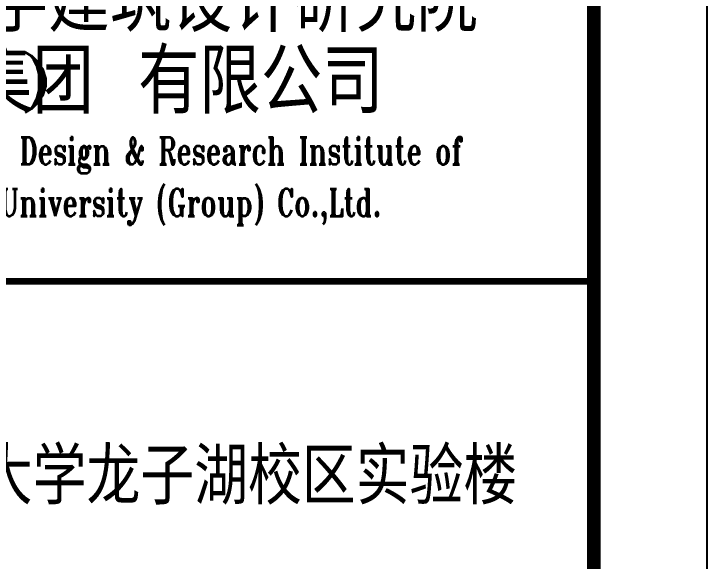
# Model space of a CAD drawing. Extents: x 190999 to 834799, y -200814 to 215286.
# Drawn here: x 303783 to 309899, y 100716 to 105547 of the extents above; entities that cross this region are included whole.
import ezdxf
from ezdxf.enums import TextEntityAlignment as Align

# ---------------------------------------------------------------- set-up
doc = ezdxf.new("R2010")
doc.units = 0
doc.header["$LTSCALE"] = 1000
doc.header["$MEASUREMENT"] = 0
doc.layers.add('图框', color=189, linetype='Continuous')
doc.styles.add('TKZ1_tjhts.shx', font='tjromant.shx', dxfattribs={"bigfont": 'tjhts.shx'})

# ---------------------------------------------------------------- blocks, each defined once
blk = doc.blocks.new('TJAD_TK_LOGO')
at = {"layer": '图框', "style": 'TKZ1_tjhts.shx'}
for s, height, p in [('同济大学建筑设计研究院', 0.258835, (0.6, -0.4754)), (' 集团 有限公司', 0.25884, (0.6594, -0.8031))]:
    blk.add_text(s, height=height, dxfattribs=at).set_placement(p, align=Align.MIDDLE_CENTER)
at = {"layer": '图框', "style": 'TKZ1_tjhts.shx', "width": 1.7}
blk.add_text('(  )', height=0.15893, dxfattribs=at).set_placement((-0.44, -0.8747))
at = {"layer": '图框', "style": 'TKZ1_tjhts.shx', "width": 0.7}
for s, p in [('Architectural Design & Research Institute of', (0.6, -1.0814)), ('Tongji University (Group) Co.,Ltd.', (0.6, -1.2887))]:
    blk.add_text(s, height=0.108983, dxfattribs=at).set_placement(p, align=Align.MIDDLE_CENTER)
blk = doc.blocks.new('TJAD_TK_A0')
at = {"layer": '图框'}
for p, q in [((973, -441.703), (973, 399.297)), ((2162, -441.703), (2162, 399.297))]:
    blk.add_line(p, q, dxfattribs=at)
at = {"layer": '图框', "const_width": 1.2}
blk.add_lwpolyline([(2152, -431.703), (2152, 389.297), (998, 389.297), (998, -431.703)], close=True, dxfattribs=at)
at = {"layer": '图框', "const_width": 0.6}
blk.add_lwpolyline([(2072, -127.703), (2152, -127.703)], dxfattribs=at)
at = {"color": 1, "xscale": 22.02171320475958, "yscale": 22.02171320475958, "zscale": 22.02171320475958}
blk.add_blockref('TJAD_TK_LOGO', (2098.787, -92.377), dxfattribs=at)
at = {"layer": '图框', "color": 3, "style": 'TKZ1_tjhts.shx'}
blk.add_text('河南农业大学龙子湖校区实验楼', height=5, dxfattribs=at).set_placement((2112, -144.91), align=Align.MIDDLE_CENTER)

msp = doc.modelspace()

# ---------------------------------------------------------------- block references
at = {"layer": '图框', "xscale": 100, "yscale": 100, "zscale": 100}
for p in [(93698.6, 115956.8), (212598.6, 115956.8)]:
    msp.add_blockref('TJAD_TK_A0', p, dxfattribs=at)

doc.saveas('drawing.dxf')
